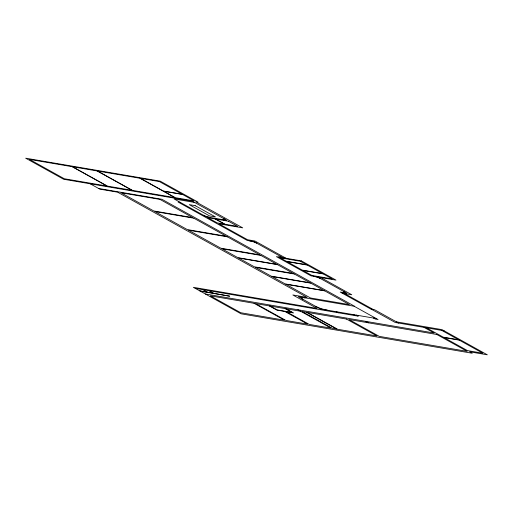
<?xml version="1.0" encoding="UTF-8"?>
<svg xmlns="http://www.w3.org/2000/svg" width="513" height="513" viewBox="0 0 513 513"><rect width="100%" height="100%" fill="white"/><g stroke="black" fill="none" stroke-linecap="round" stroke-linejoin="round"><path stroke-width="0.77" d="M194.587 202.436L174.074 198.935L206.297 216.826L226.817 220.327L192.42 201.231L63.586 179.249L25.65 158.184L160.21 181.147L198.153 202.205L195.799 201.808L242.739 227.868L218.846 223.79L247.593 239.751L254.935 241.001L286.049 258.276M98.631 188.483L161.896 199.275L354.727 306.332L298.265 296.7L320.42 308.999L376.241 318.522M180.358 202.423L178.056 202.032L247.253 240.45L253.813 241.565L282.964 257.75M342.139 293.128L351.79 294.776L320.676 277.501M396.44 321.863L442.001 329.635L487.35 354.816L469.6 351.783L472.236 353.252L241.065 313.809L193.35 287.318L317.085 308.428L292.827 294.962L307.127 297.399L117.612 192.183L99.836 189.15L90.179 183.789M195.209 288.351L358.266 316.168L356.407 315.136M444.13 330.821L395.241 322.478L371.226 309.147M199.467 290.717L229.709 296.187L200.282 291.166M205.354 293.981L434.178 333.02L424.033 327.39M300.586 311.244L255.538 303.561L285.972 320.458L307.665 324.158L284.792 311.462L276.853 310.102L269.287 305.902M441.783 330.417L458.693 339.805L443.29 337.176L426.38 327.794M317.592 276.975L346.743 293.16L340.177 292.038L370.886 309.089L374.561 309.717L398.569 323.049M344.441 293.526L373.188 309.48M354.092 306.223L378.1 319.554L375.407 319.092L373.547 318.06M353.714 314.681L355.573 315.713M365.718 321.343L368.36 322.805M336.579 311.757L338.439 312.789M297.95 309.781L331.02 328.14L309.333 324.44L286.459 311.744L293.59 312.962L286.023 308.762M285.119 308.608L292.038 312.449L277.193 309.916L270.274 306.075M209.112 290.724L213.376 293.09M202.994 289.678L207.252 292.044M302.83 299.233A8.541 1.411 16.9 0 1 305.12 297.867M327.275 310.166A8.541 1.411 16.9 0 1 315.854 306.46M343.902 291.583A5.31 0.879 16.9 0 1 342.479 292.436M313.328 276.25A5.31 0.879 16.9 0 1 320.433 278.553M210.362 217.518A5.22 0.859 16.9 0 1 203.462 215.248M223.976 218.75A5.22 0.859 16.9 0 1 222.706 219.622M280.124 256.173A5.31 0.879 16.9 0 1 278.7 257.026M249.549 240.841A5.31 0.879 16.9 0 1 256.654 243.143M72.134 166.687L29.485 159.408L64.317 178.748L106.967 186.027L72.134 166.687M97.111 170.951L72.628 166.77L107.454 186.11L131.937 190.285L97.111 170.951M140.004 178.267L97.598 171.034L132.431 190.368L174.837 197.608L140.004 178.267M159.344 181.57L140.491 178.351L163.352 191.041L182.205 194.26L159.344 181.57M182.545 194.446L163.692 191.227L175.324 197.691L194.177 200.904L182.545 194.446M159.966 199.41L120.991 192.76L153.791 210.971L192.773 217.621L159.966 199.41M195.164 205.655L189.259 204.642L209.573 215.922L215.479 216.928L195.164 205.655M215.268 218.98L207.925 217.73L217.223 222.892L224.566 224.143L215.268 218.98M228.439 221.225L215.614 219.038L224.912 224.2L237.737 226.393L228.439 221.225M193.786 218.185L154.811 211.536L187.322 229.587L226.297 236.236L193.786 218.185M227.381 236.833L188.399 230.183L220.866 248.209L259.841 254.858L227.381 236.833M301.375 260.893L276.398 256.628L311.032 275.859L336.002 280.117L301.375 260.893M300.426 261.271L280.104 257.802L286.363 261.277L306.684 264.74L300.426 261.271M260.861 255.423L221.879 248.773L237.91 257.673L276.885 264.323L260.861 255.423M307.293 265.08L286.972 261.617L302.253 270.101L322.574 273.57L307.293 265.08M277.495 264.657L238.513 258.007L254.377 266.811L293.359 273.467L277.495 264.657M323.184 273.904L302.862 270.441L311.93 275.468L332.251 278.937L323.184 273.904M294.372 274.025L255.391 267.376L271.242 276.174L310.218 282.823L294.372 274.025M310.82 283.157L271.839 276.507L285.209 283.933L324.184 290.582L310.82 283.157M324.678 290.852L285.703 284.202L310.506 297.976L349.481 304.626L324.678 290.852M254.07 303.311L210.343 295.847L240.777 312.744L284.503 320.208L254.07 303.311M306.466 312.25L302.054 311.494L332.495 328.391L336.9 329.147L306.466 312.25M346.519 319.08L307.197 312.372L337.631 329.269L376.952 335.977L346.519 319.08M436.813 334.489L348.872 319.484L379.306 336.381L467.247 351.386L436.813 334.489M459.302 340.145L443.899 337.516L467.471 350.603L482.868 353.233L459.302 340.145"/></g></svg>
